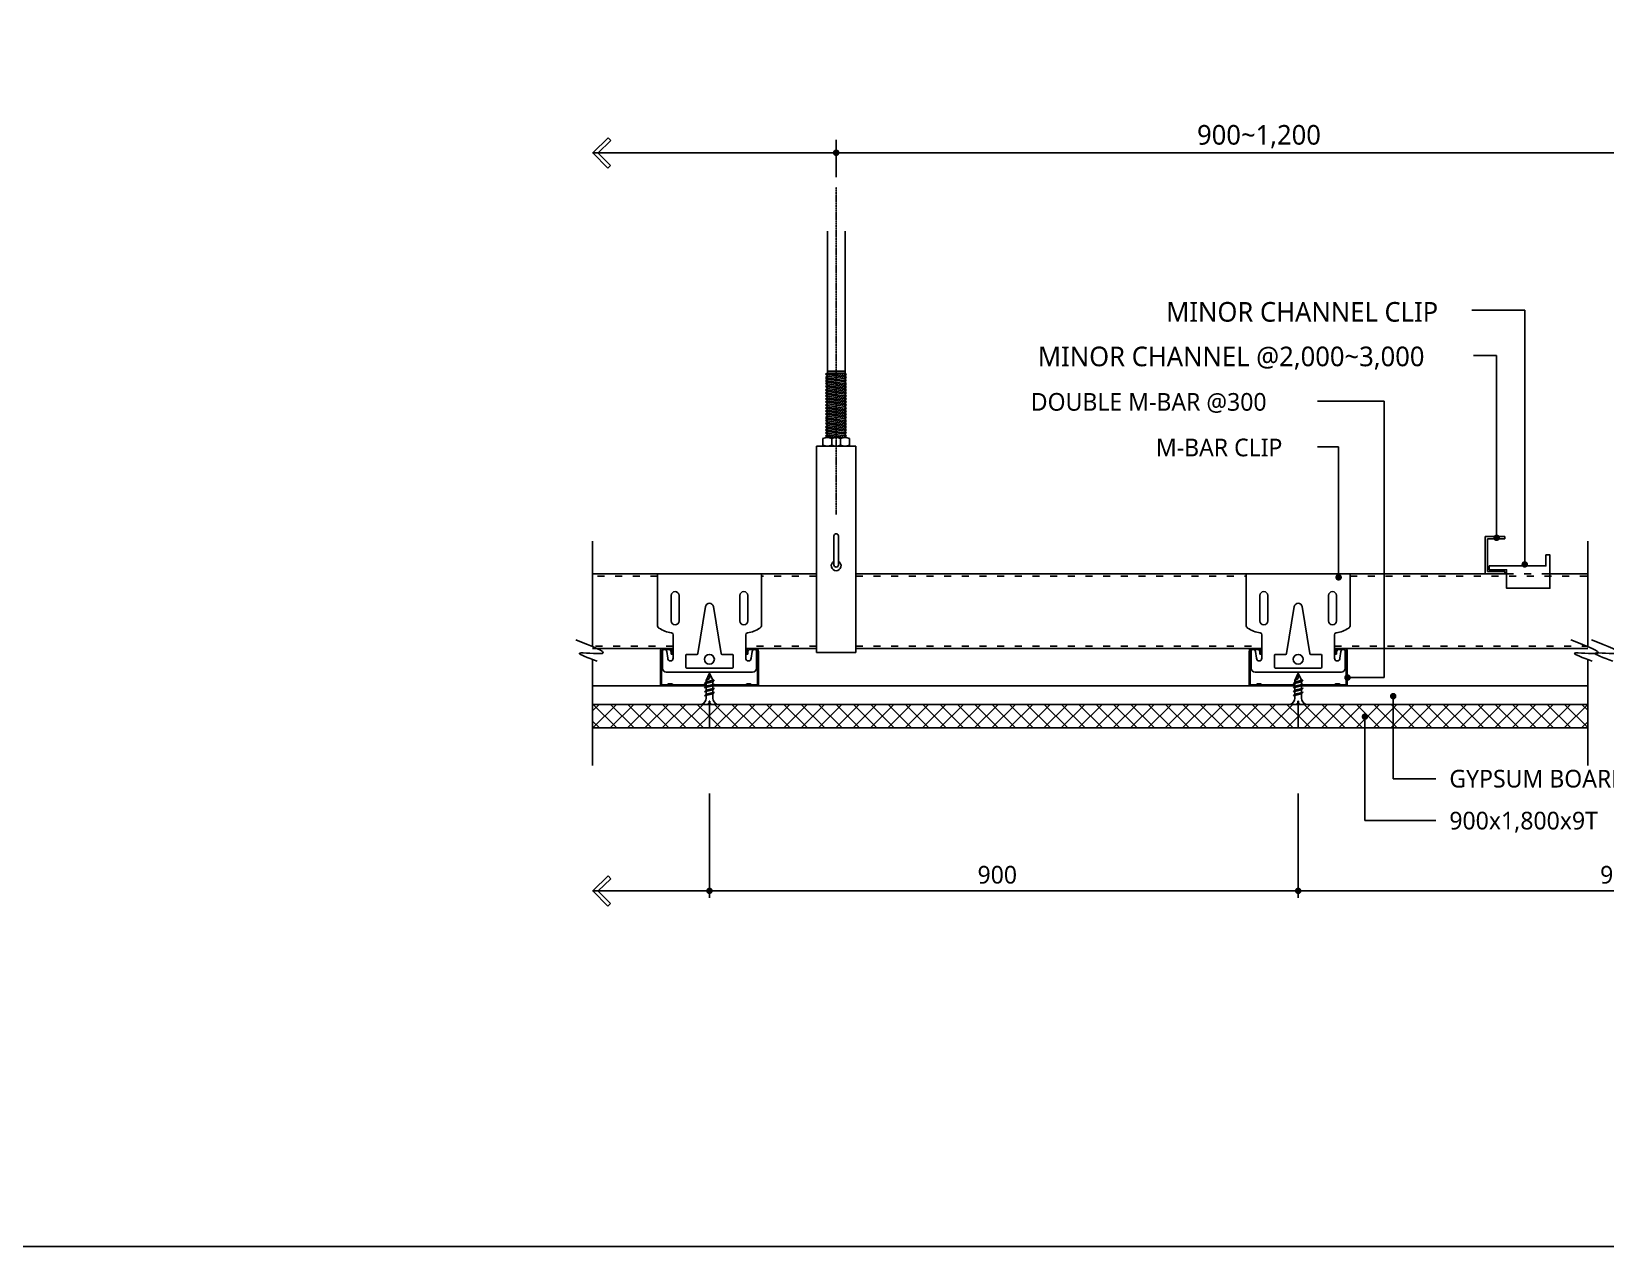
# Model space of a CAD drawing. Header units: millimetres. Extents: x 0 to 21000, y 0 to 5940.
# Drawn here: x 8492 to 11166, y 0 to 2063 of the extents above; entities that cross this region are included whole.
import ezdxf

# ---------------------------------------------------------------- set-up
doc = ezdxf.new("R2010")
doc.units = ezdxf.units.MM
for name, pattern in [('ACAD_ISO03W100', [30, 12, -18]), ('CEN', [35, 30, -2, 1, -2]), ('CENTER', [2, 1.25, -0.25, 0.25, -0.25])]:
    doc.linetypes.add(name, pattern=pattern)
for name, color, linetype in [('7', 7, 'Continuous'), ('ANCHOR', 4, 'Continuous'), ('ANGLEMOLDING', 4, 'Continuous'), ('CARRING', 6, 'Continuous'), ('CEN', 1, 'CEN'), ('DIM', 7, 'Continuous'), ('GYPSUM', 2, 'Continuous'), ('M-BAR', 2, 'Continuous'), ('M-BAR-CLIP', 4, 'Continuous'), ('MINOR2', 2, 'Continuous'), ('MITONE', 2, 'Continuous'), ('MITONE2', 5, 'Continuous'), ('SCREW3점5X22', 1, 'Continuous'), ('TEXT', 3, 'Continuous')]:
    doc.layers.add(name, color=color, linetype=linetype)
doc.styles.add('GHS', font='malgun.ttf')
pattern_1 = [(45, (-2732384.407, -6276572.302), (-14.731391275, 14.731391275), []), (135, (-2732384.407, -6276572.302), (-14.731391275, -14.731391275), [])]

# ---------------------------------------------------------------- blocks, each defined once
blk = doc.blocks.new('A$C5DD2461B')
at = {"layer": 'SCREW3점5X22'}
for p, q in [((5.75, 11.5), (1.53, 10.46)), ((1.53, 10.46), (2.23, 11.4)), ((5.76, 9.45), (1.54, 8.41)), ((1.54, 8.41), (2.23, 9.34)), ((6.45, 12.44), (2.23, 11.4)), ((6.45, 10.38), (2.23, 9.34)), ((6.46, 8.33), (2.24, 7.29)), ((2.25, 12.1), (4, 15.91)), ((2.25, 12.1), (4, 13.27)), ((2.25, 12.1), (2.25, 11.4)), ((2.25, 10.65), (2.25, 9.35)), ((2.25, 8.6), (2.25, 7.29)), ((4, 15.91), (4, 13.27)), ((5.66, 12.29), (4, 15.91)), ((5.75, 11.5), (6.45, 12.44)), ((5.75, 11.5), (5.75, 10.2)), ((5.75, 9.45), (5.75, 8.14)), ((5.76, 9.45), (6.45, 10.38)), ((5.76, 7.4), (6.46, 8.33)), ((5.76, 7.4), (1.54, 6.36)), ((1.54, 6.36), (2.24, 7.29)), ((5.77, 5.34), (1.55, 4.3)), ((1.55, 4.3), (2.24, 5.24)), ((6.46, 6.28), (2.24, 5.24)), ((2.25, 6.54), (2.25, 5.24)), ((2.25, 4.49), (2.25, 3.18)), ((3.89, 1.16), (3.89, 1.58)), ((4.11, 1.16), (4.11, 1.58)), ((5.75, 7.4), (5.75, 6.09)), ((5.75, 5.34), (5.75, 3.18)), ((5.77, 5.34), (6.46, 6.28)), ((0, 0), (2.7, 0)), ((5.3, 0), (8, 0))]:
    blk.add_line(p, q, dxfattribs=at)
for centre, radius, start, end in [((-1.14, 3.21), 3.39, 289.60938, 359.49172), ((2.75, 1.15), 1.15, 267.52648, 0.91384), ((4, -4.81), 4.97, 80.61353, 99.38647), ((3.97, 1.58), 0.08, 90, 180), ((4.03, 1.58), 0.08, 0, 90), ((5.25, 1.15), 1.15, 179.08616, 272.47352), ((9.14, 3.21), 3.39, 180.50828, 250.39062)]:
    blk.add_arc(centre, radius, start, end, dxfattribs=at)
blk = doc.blocks.new('A$C3D2622D9')
at = {"layer": 'M-BAR'}
for centre, major_axis, ratio, start_param, end_param in [((-0.39, 1.02), (-1.16, 0.22), 0.410883, 1.993113, 2.811456), ((-0.39, 0.52), (-1.16, 0.22), 0.410883, 1.993113, 2.811456), ((2, 0.5), (-1.4, 0), 0.357143, 4.712389, 5.955279), ((2, 0), (-1.4, 0), 0.357143, 4.712389, 5.955279)]:
    blk.add_ellipse(centre, major_axis=major_axis, ratio=ratio, start_param=start_param, end_param=end_param, dxfattribs=at)
at = {"layer": 'M-BAR', "extrusion": (0, 0, -1)}
for centre, major_axis, ratio, start_param, end_param in [((2, 0.5), (1.4, 0), 0.357143, 4.712389, 5.955279), ((2, 0), (1.4, 0), 0.357143, 4.712389, 5.955279), ((4.39, 1.02), (1.16, 0.22), 0.410883, 1.993113, 2.811456), ((4.39, 0.52), (1.16, 0.22), 0.410883, 1.993113, 2.811456)]:
    blk.add_ellipse(centre, major_axis=major_axis, ratio=ratio, start_param=start_param, end_param=end_param, dxfattribs=at)
blk = doc.blocks.new('A$C2A247641')
at = {"layer": 'M-BAR'}
for p, q in [((0, 17.5), (0, 0)), ((0.5, 17), (0.5, 0.5)), ((1.5, 19), (4.5, 19)), ((2, 18.5), (4, 18.5)), ((5.5, 17), (5.5, 16)), ((6, 17.5), (6, 16)), ((44, 17.5), (44, 16)), ((44.5, 17), (44.5, 16)), ((45.5, 19), (48.5, 19)), ((46, 18.5), (48, 18.5)), ((49.5, 17), (49.5, 0.5)), ((50, 17.5), (50, 0)), ((5.5, 16), (6, 16)), ((44, 16), (44.5, 16)), ((0, 0), (3, 0)), ((0.5, 0.5), (3, 0.5)), ((7, 0.5), (23.03, 0.5)), ((7, 0), (23.03, 0)), ((27, 0), (43, 0)), ((27.17, 0.5), (43, 0.5)), ((47, 0.5), (49.5, 0.5)), ((47, 0), (50, 0))]:
    blk.add_line(p, q, dxfattribs=at)
for centre, start, end in [((1.5, 17.5), 90, 180), ((2, 17), 90, 180), ((4, 17), 0, 90), ((4.5, 17.5), 0, 90), ((45.5, 17.5), 90, 180), ((46, 17), 90, 180), ((48, 17), 0, 90), ((48.5, 17.5), 0, 90)]:
    blk.add_arc(centre, 1.5, start, end, dxfattribs=at)
for centre in [(22.61, 1.03), (22.61, 0.53)]:
    blk.add_ellipse(centre, major_axis=(-1.16, 0.22), ratio=0.410883, start_param=1.993113, end_param=2.234343, dxfattribs=at)
at = {"layer": 'M-BAR', "extrusion": (0, 0, -1)}
blk.add_ellipse((27.39, 0.53), major_axis=(1.16, 0.22), ratio=0.410883, start_param=1.993113, end_param=2.185696, dxfattribs=at)
at = {"layer": 'M-BAR'}
blk.add_blockref('A$C3D2622D9', (3, 0), dxfattribs=at)
at = {"layer": 'M-BAR', "xscale": -1}
blk.add_blockref('A$C3D2622D9', (47, 0), dxfattribs=at)
blk = doc.blocks.new('A$C147C7DAB')
at = {"layer": 'MINOR2'}
for p, q in [((10, 19), (0, 19)), ((0, 19), (0, 0)), ((1.2, 17.8), (1.2, 1.2)), ((10, 17.8), (1.2, 17.8)), ((10, 19), (10, 17.8)), ((1.2, 1.2), (10, 1.2)), ((10, 1.2), (10, 0)), ((0, 0), (10, 0))]:
    blk.add_line(p, q, dxfattribs=at)
blk = doc.blocks.new('A$C037965EB')
at = {"layer": 'M-BAR-CLIP'}
for p, q in [((0, 50), (0, 23.93)), ((0, 50), (53, 50)), ((53, 50), (53, 23.93)), ((7, 39), (7, 26)), ((11, 39), (11, 26)), ((24.5, 33.45), (20.57, 9.42)), ((28.5, 33.45), (32.43, 9.42)), ((42, 39), (42, 26)), ((46, 39), (46, 26)), ((8, 18.99), (8, 7)), ((45, 19), (45, 7)), ((2.5, 10.4), (2.5, 2)), ((4.7, 10.4), (5.25, 7)), ((14.5, 8.5), (14.5, 2.5)), ((15, 9), (20.08, 9)), ((32.92, 9), (38, 9)), ((38.5, 8.5), (38.5, 2.5)), ((48.3, 10.4), (47.75, 7)), ((50.5, 10.4), (50.5, 2)), ((4.5, 0), (48.5, 0)), ((15, 2), (38, 2))]:
    blk.add_line(p, q, dxfattribs=at)
blk.add_circle((26.5, 6.5), 2.5, dxfattribs=at)
for centre, radius, start, end in [((9, 39), 2, 90, 180), ((9, 39), 2, 0, 90), ((44, 39), 2, 90, 180), ((44, 39), 2, 0, 90), ((26.5, 32.93), 2.07, 14.43857, 165.56143), ((9, 26), 2, 180, 270), ((9, 26), 2, 270, 360), ((44, 26), 2, 180, 270), ((44, 26), 2, 270, 360), ((2, 23.93), 2, 180, 231.43534), ((9.18, 35.2), 15.35, 236.71778, 262.34826), ((7, 18.99), 1, 360, 82.34826), ((46, 18.99), 1, 97.65174, 180), ((43.82, 35.2), 15.35, 277.65174, 303.28222), ((51, 23.93), 2, 308.56466, 0), ((3.6, 10.4), 1.1, 0, 180), ((15, 8.5), 0.5, 90, 180), ((20.08, 9.5), 0.5, 270, 350.70866), ((32.92, 9.5), 0.5, 189.29134, 270), ((38, 8.5), 0.5, 0, 90), ((49.4, 10.4), 1.1, 0, 180), ((4.5, 2), 2, 180, 270), ((6.62, 7), 1.38, 180, 0), ((15, 2.5), 0.5, 180, 270), ((38, 2.5), 0.5, 270, 0), ((46.37, 7), 1.38, 180, 360), ((48.5, 2), 2, 270, 0)]:
    blk.add_arc(centre, radius, start, end, dxfattribs=at)
blk = doc.blocks.new('A$C036C36DA')
at = {"layer": 'DIM'}
for p, q in [((0, 11.67), (1.15, 12.84)), ((5.45, 6.39), (0, 11.67)), ((7.68, 6.49), (1.15, 12.84)), ((5.44, 6.54), (0.11, 1.15)), ((0.11, 1.15), (1.28, 0)), ((7.68, 6.49), (1.28, 0))]:
    blk.add_line(p, q, dxfattribs=at)
blk = doc.blocks.new('A$C2A245268')
at = {"layer": 'TEXT', "xscale": 0.2, "yscale": 0.2, "zscale": 0.2}
blk.add_blockref('A$C036C36DA', (0, 0), dxfattribs=at)
blk = doc.blocks.new('A$C0D4C0B01')
at = {"layer": 'TEXT', "xscale": -1}
blk.add_blockref('A$C2A245268', (1.54, 0), dxfattribs=at)

msp = doc.modelspace()

# ---------------------------------------------------------------- hatches: boundary and pattern name
at = {"layer": 'MITONE2'}
h = msp.add_hatch(dxfattribs=at)
h.set_pattern_fill('ANSI37', color=256, scale=166.666667, style=0)
h.set_pattern_definition(pattern_1)
h.paths.add_polyline_path([(9644.1, 920.5), (9640.1, 920.5, -0.021589), (9639.8, 920.5), (9630.8, 920.5), (9445.7, 920.5), (9445.7, 880.5), (9644.1, 880.5)])
h = msp.add_hatch(dxfattribs=at)
h.set_pattern_fill('ANSI37', color=256, scale=166.666667, style=0)
h.set_pattern_definition(pattern_1)
h.paths.add_polyline_path([(9648.5, 920.5, -0.021589), (9648.2, 920.5), (9644.1, 920.5), (9644.1, 880.5), (10644.1, 880.5), (10644.1, 920.5), (10640.1, 920.5, -0.021589), (10639.8, 920.5), (10630.6, 920.5, 0.000011), (10630.6, 920.5)])
h = msp.add_hatch(dxfattribs=at)
h.set_pattern_fill('ANSI37', color=256, scale=166.666667, style=0)
h.set_pattern_definition(pattern_1)
h.paths.add_polyline_path([(11135.9, 920.5), (10657.5, 920.5), (10657.5, 920.5), (10648.5, 920.5, -0.021815), (10648.2, 920.5), (10644.1, 920.5), (10644.1, 880.5), (11135.9, 880.5)])

# ---------------------------------------------------------------- linework, layer by layer
for p, q in [((9445.7, 1018.8), (9445.7, 1197.9)), ((11135.9, 1018.8), (11135.9, 1197.9)), ((9445.7, 816.8), (9445.7, 996.7)), ((11135.9, 816.8), (11135.9, 996.7))]:
    msp.add_line(p, q)
msp.add_lwpolyline([(8400, 5940), (16800, 5940), (16800, 0), (8400, 0)], close=True)
for points in [[(9453.3, 994), (9423.6, 1007.3), (9461.7, 1007.2), (9416.9, 1030.3)], [(11143.6, 994), (11113.8, 1007.3), (11152, 1007.2), (11107.2, 1030.3)], [(11178.6, 994), (11148.8, 1007.3), (11187, 1007.2), (11142.2, 1030.3)]]:
    msp.add_spline(points, degree=3)
at = {"layer": '7', "color": 4}
msp.add_lwpolyline([(10968.3, 1155.8), (11065, 1155.8), (11065, 1174.4), (11071.7, 1174.4), (11071.7, 1117.6), (10998, 1117.6), (10998, 1149.1), (10968.3, 1149.1)], close=True, dxfattribs=at)
at = {"layer": 'ANCHOR'}
for p, q in [((9844.4, 1724), (9844.4, 1373.9)), ((9874.4, 1724), (9874.4, 1373.9)), ((9844.4, 1486.6), (9874.4, 1486.6)), ((9836.9, 1360.9), (9836.9, 1371.8)), ((9844.4, 1373.9), (9874.4, 1373.9)), ((9874.4, 1373.9), (9844.4, 1373.9)), ((9844.4, 1373.9), (9874.4, 1373.9)), ((9851.9, 1358.9), (9851.9, 1373.9)), ((9866.9, 1358.9), (9866.9, 1373.9)), ((9881.9, 1360.9), (9881.9, 1371.8)), ((9826.1, 1358.9), (9892.8, 1358.9)), ((9826.1, 1358.9), (9826.1, 1008.9)), ((9892.8, 1008.9), (9892.8, 1358.9)), ((9826.1, 1008.9), (9892.8, 1008.9))]:
    msp.add_line(p, q, dxfattribs=at)
at = {"layer": 'ANCHOR', "color": 1}
for p, q in [((9876.4, 1480.7), (9874.4, 1483.1)), ((9876.4, 1376.1), (9874.4, 1373.9))]:
    msp.add_line(p, q, dxfattribs=at)
at = {"layer": 'ANCHOR'}
msp.add_lwpolyline([(9863.3, 1157.5), (9863.3, 1206.5, 1), (9855.6, 1206.5), (9855.6, 1157.5, 1)], format="xyb", close=True, dxfattribs=at)
for centre, radius, start, end in [((9844.4, 1359.3), 14.6, 58.9734, 121.0266), ((9859.4, 1359.3), 14.6, 58.9734, 121.0266), ((9874.4, 1359.3), 14.6, 58.9734, 121.0266), ((9844.4, 1373.4), 14.6, 238.9734, 301.0266), ((9859.4, 1373.4), 14.6, 238.9734, 301.0266), ((9874.4, 1373.4), 14.6, 238.9734, 301.0266), ((9859.4, 1155.9), 8.33, 117.3871, 62.6129)]:
    msp.add_arc(centre, radius, start, end, dxfattribs=at)
at = {"layer": 'ANGLEMOLDING', "color": 1}
for p, q in [((9844.4, 1483.1), (9841.4, 1481.1)), ((9876.4, 1475.4), (9841.4, 1481.1)), ((9844.4, 1477.8), (9841.4, 1481.1)), ((9844.4, 1477.8), (9841.4, 1475.8)), ((9876.4, 1470.2), (9841.4, 1475.8)), ((9844.4, 1472.6), (9841.4, 1475.8)), ((9844.4, 1472.6), (9841.4, 1470.6)), ((9876.4, 1465), (9841.4, 1470.6)), ((9844.4, 1467.4), (9841.4, 1470.6)), ((9844.4, 1483.1), (9874.4, 1483.1)), ((9874.4, 1478.5), (9844.4, 1483.1)), ((9874.4, 1478.5), (9844.4, 1483.1)), ((9874.4, 1473.2), (9844.4, 1477.8)), ((9874.4, 1473.2), (9844.4, 1477.8)), ((9874.4, 1468), (9844.4, 1472.6)), ((9874.4, 1468), (9844.4, 1472.6)), ((9876.3, 1480.9), (9861.9, 1483.1)), ((9876.4, 1480.7), (9874.4, 1478.5)), ((9876.4, 1475.4), (9874.4, 1478.5)), ((9876.4, 1475.4), (9874.4, 1473.2)), ((9876.4, 1470.2), (9874.4, 1473.2)), ((9844.4, 1467.4), (9841.4, 1465.4)), ((9876.4, 1459.7), (9841.4, 1465.4)), ((9844.4, 1462.1), (9841.4, 1465.4)), ((9844.4, 1462.1), (9841.4, 1460.1)), ((9876.4, 1454.5), (9841.4, 1460.1)), ((9844.4, 1456.9), (9841.4, 1460.1)), ((9844.4, 1456.9), (9841.4, 1454.9)), ((9876.4, 1449.3), (9841.4, 1454.9)), ((9844.4, 1451.7), (9841.4, 1454.9)), ((9844.4, 1451.7), (9841.4, 1449.7)), ((9876.4, 1444.1), (9841.4, 1449.7)), ((9844.4, 1446.5), (9841.4, 1449.7)), ((9844.4, 1446.5), (9841.4, 1444.4)), ((9876.4, 1438.8), (9841.4, 1444.4)), ((9844.4, 1441.2), (9841.4, 1444.4)), ((9874.4, 1462.8), (9844.4, 1467.4)), ((9874.4, 1462.8), (9844.4, 1467.4)), ((9874.4, 1457.5), (9844.4, 1462.1)), ((9874.4, 1457.5), (9844.4, 1462.1)), ((9874.4, 1452.3), (9844.4, 1456.9)), ((9874.4, 1452.3), (9844.4, 1456.9)), ((9874.4, 1452.3), (9844.4, 1456.9)), ((9874.4, 1452.3), (9844.4, 1456.9)), ((9874.4, 1447.1), (9844.4, 1451.7)), ((9874.4, 1447.1), (9844.4, 1451.7)), ((9874.4, 1441.8), (9844.4, 1446.5)), ((9874.4, 1441.8), (9844.4, 1446.5)), ((9876.4, 1470.2), (9874.4, 1468)), ((9876.4, 1465), (9874.4, 1468)), ((9876.4, 1465), (9874.4, 1462.8)), ((9876.4, 1459.7), (9874.4, 1462.8)), ((9876.4, 1459.7), (9874.4, 1457.5)), ((9876.4, 1454.5), (9874.4, 1457.5)), ((9876.4, 1454.5), (9874.4, 1452.3)), ((9876.4, 1449.3), (9874.4, 1452.3)), ((9876.4, 1449.3), (9874.4, 1447.1)), ((9876.4, 1444.1), (9874.4, 1447.1)), ((9876.4, 1444.1), (9874.4, 1441.8)), ((9844.4, 1441.2), (9841.4, 1439.2)), ((9876.4, 1433.6), (9841.4, 1439.2)), ((9844.4, 1436), (9841.4, 1439.2)), ((9844.4, 1436), (9841.4, 1434)), ((9876.4, 1428.4), (9841.4, 1434)), ((9844.4, 1430.8), (9841.4, 1434)), ((9844.4, 1430.8), (9841.4, 1428.8)), ((9876.4, 1423.1), (9841.4, 1428.8)), ((9844.4, 1425.5), (9841.4, 1428.8)), ((9844.4, 1425.5), (9841.4, 1423.5)), ((9876.4, 1417.9), (9841.4, 1423.5)), ((9844.4, 1420.3), (9841.4, 1423.5)), ((9844.4, 1420.3), (9841.4, 1418.3)), ((9844.4, 1415.1), (9841.4, 1418.3)), ((9876.4, 1412.7), (9841.4, 1418.3)), ((9874.4, 1436.6), (9844.4, 1441.2)), ((9874.4, 1436.6), (9844.4, 1441.2)), ((9874.4, 1431.4), (9844.4, 1436)), ((9874.4, 1431.4), (9844.4, 1436)), ((9874.4, 1426.2), (9844.4, 1430.8)), ((9874.4, 1426.2), (9844.4, 1430.8)), ((9874.4, 1426.2), (9844.4, 1430.8)), ((9874.4, 1426.2), (9844.4, 1430.8)), ((9874.4, 1420.9), (9844.4, 1425.5)), ((9874.4, 1420.9), (9844.4, 1425.5)), ((9874.4, 1415.7), (9844.4, 1420.3)), ((9874.4, 1415.7), (9844.4, 1420.3)), ((9876.4, 1438.8), (9874.4, 1441.8)), ((9876.4, 1438.8), (9874.4, 1436.6)), ((9876.4, 1433.6), (9874.4, 1436.6)), ((9876.4, 1433.6), (9874.4, 1431.4)), ((9876.4, 1428.4), (9874.4, 1431.4)), ((9876.4, 1428.4), (9874.4, 1426.2)), ((9876.4, 1423.1), (9874.4, 1426.2)), ((9876.4, 1423.1), (9874.4, 1420.9)), ((9876.4, 1417.9), (9874.4, 1420.9)), ((9876.4, 1417.9), (9874.4, 1415.7)), ((9844.4, 1415.1), (9841.4, 1413.1)), ((9876.4, 1407.4), (9841.4, 1413.1)), ((9844.4, 1409.8), (9841.4, 1413.1)), ((9844.4, 1409.8), (9841.4, 1407.8)), ((9876.4, 1402.2), (9841.4, 1407.8)), ((9844.4, 1404.6), (9841.4, 1407.8)), ((9844.4, 1404.6), (9841.4, 1402.6)), ((9876.4, 1397), (9841.4, 1402.6)), ((9844.4, 1399.4), (9841.4, 1402.6)), ((9844.4, 1399.4), (9841.4, 1397.4)), ((9876.4, 1391.8), (9841.4, 1397.4)), ((9844.4, 1394.2), (9841.4, 1397.4)), ((9844.4, 1394.2), (9841.4, 1392.1)), ((9876.4, 1386.5), (9841.4, 1392.1)), ((9844.4, 1388.9), (9841.4, 1392.1)), ((9874.4, 1410.5), (9844.4, 1415.1)), ((9874.4, 1410.5), (9844.4, 1415.1)), ((9874.4, 1405.2), (9844.4, 1409.8)), ((9874.4, 1405.2), (9844.4, 1409.8)), ((9874.4, 1400), (9844.4, 1404.6)), ((9874.4, 1400), (9844.4, 1404.6)), ((9874.4, 1400), (9844.4, 1404.6)), ((9874.4, 1400), (9844.4, 1404.6)), ((9874.4, 1394.8), (9844.4, 1399.4)), ((9874.4, 1394.8), (9844.4, 1399.4)), ((9874.4, 1389.5), (9844.4, 1394.2)), ((9874.4, 1389.5), (9844.4, 1394.2)), ((9876.4, 1412.7), (9874.4, 1415.7)), ((9876.4, 1412.7), (9874.4, 1410.5)), ((9876.4, 1407.4), (9874.4, 1410.5)), ((9876.4, 1407.4), (9874.4, 1405.2)), ((9876.4, 1402.2), (9874.4, 1405.2)), ((9876.4, 1402.2), (9874.4, 1400)), ((9876.4, 1397), (9874.4, 1400)), ((9876.4, 1397), (9874.4, 1394.8)), ((9876.4, 1391.8), (9874.4, 1394.8)), ((9876.4, 1391.8), (9874.4, 1389.5)), ((9844.4, 1388.9), (9841.4, 1386.9)), ((9876.4, 1381.3), (9841.4, 1386.9)), ((9844.4, 1383.7), (9841.4, 1386.9)), ((9844.4, 1383.7), (9841.4, 1381.7)), ((9876.4, 1376.1), (9841.4, 1381.7)), ((9844.4, 1378.5), (9841.4, 1381.7)), ((9844.5, 1378.5), (9841.5, 1376.4)), ((9843.9, 1373.8), (9841.5, 1376.4)), ((9857.6, 1373.9), (9841.5, 1376.4)), ((9874.4, 1384.3), (9844.4, 1388.9)), ((9874.4, 1384.3), (9844.4, 1388.9)), ((9874.4, 1379.1), (9844.4, 1383.7)), ((9874.4, 1379.1), (9844.4, 1383.7)), ((9874.4, 1373.9), (9844.4, 1378.5)), ((9876.4, 1386.5), (9874.4, 1389.5)), ((9876.4, 1386.5), (9874.4, 1384.3)), ((9876.4, 1381.3), (9874.4, 1384.3)), ((9876.4, 1381.3), (9874.4, 1379.1)), ((9876.4, 1376.1), (9874.4, 1379.1))]:
    msp.add_line(p, q, dxfattribs=at)
at = {"layer": 'CARRING'}
for p, q in [((9555.8, 1142.2), (9445.7, 1142.2)), ((9826.1, 1142.2), (9732.5, 1142.2)), ((9892.8, 1142.2), (10555.8, 1142.2)), ((10732.5, 1142.2), (10998, 1142.2)), ((11071.7, 1142.2), (11135.9, 1142.2)), ((9582.5, 1015.5), (9445.7, 1015.5)), ((9826.1, 1015.5), (9705.8, 1015.5)), ((9892.8, 1015.5), (10582.5, 1015.5)), ((10705.8, 1015.5), (11135.9, 1015.5))]:
    msp.add_line(p, q, dxfattribs=at)
at = {"layer": 'CARRING', "color": 1, "linetype": 'ACAD_ISO03W100'}
for p, q in [((9555.8, 1138.2), (9445.7, 1138.2)), ((9826.1, 1138.2), (9732.5, 1138.2)), ((9892.8, 1138.2), (10555.8, 1138.2)), ((10732.5, 1138.2), (11135.9, 1138.2)), ((9582.5, 1019.5), (9445.7, 1019.5)), ((9826.1, 1019.5), (9705.8, 1019.5)), ((9892.8, 1019.5), (10582.5, 1019.5)), ((10705.8, 1019.5), (11135.9, 1019.5))]:
    msp.add_line(p, q, dxfattribs=at)
at = {"layer": 'CEN', "linetype": 'CENTER'}
msp.add_line((9859.4, 1243.2), (9859.4, 1798.9), dxfattribs=at)
at = {"layer": 'DIM'}
for p, q in [((9859.4, 1816), (9859.4, 1879.4)), ((9445.7, 1857.2), (15084.6, 1857.2)), ((9644.1, 769.4), (9644.1, 592.2)), ((10644.1, 769.4), (10644.1, 592.2)), ((9445.7, 603.9), (9644.1, 603.9)), ((9644.1, 603.9), (10644.1, 603.9)), ((10644.1, 603.9), (11759.1, 603.9))]:
    msp.add_line(p, q, dxfattribs=at)
at = {"layer": 'DIM', "const_width": 5.56}
for points in [[(9862.2, 1857.2, -1), (9856.6, 1857.2, -1)], [(9646.9, 603.9, -1), (9641.4, 603.9, -1)], [(10646.9, 603.9, -1), (10641.4, 603.9, -1)]]:
    msp.add_lwpolyline(points, format="xyb", close=True, dxfattribs=at)
at = {"layer": 'GYPSUM'}
for p, q in [((9445.7, 952.2), (9638.3, 952.2)), ((9650.1, 952.2), (10638.3, 952.2)), ((10650.1, 952.2), (11135.9, 952.2))]:
    msp.add_line(p, q, dxfattribs=at)
at = {"layer": 'MITONE'}
for p, q in [((9445.7, 920.5), (11135.9, 920.5)), ((9644.1, 920.5), (9644.1, 880.5)), ((10644.1, 920.5), (10644.1, 880.5)), ((9445.7, 880.5), (11135.9, 880.5))]:
    msp.add_line(p, q, dxfattribs=at)
at = {"layer": 'MITONE2', "color": 1, "linetype": 'ACAD_ISO03W100'}
msp.add_line((10998, 1142.2), (11071.7, 1142.2), dxfattribs=at)
at = {"layer": 'TEXT', "color": 1}
for p, q in [((10938.9, 1589.7), (11029, 1589.7)), ((11029, 1158.2), (11029, 1589.7)), ((10941.7, 1513.2), (10981.2, 1513.2)), ((10981.2, 1203.4), (10981.2, 1513.2)), ((10676.7, 1435.4), (10790.4, 1435.4)), ((10790.4, 1435.4), (10790.4, 966.1)), ((10676.7, 1357.6), (10712.8, 1357.6)), ((10712.8, 1357.6), (10712.8, 1136.3)), ((10790.4, 966.1), (10727.9, 966.1)), ((10805.5, 934.5), (10805.5, 794.4)), ((10757.5, 899.7), (10757.5, 723.2)), ((10805.5, 794.4), (10877.8, 794.4)), ((10757.5, 723.2), (10877.8, 723.2))]:
    msp.add_line(p, q, dxfattribs=at)
at = {"layer": 'TEXT', "color": 1, "const_width": 5.56}
for points in [[(10984, 1203.4, -1), (10978.5, 1203.4, -1)], [(11031.7, 1158.2, -1), (11026.2, 1158.2, -1)], [(10710, 1136.3, 1), (10715.6, 1136.3, 1)], [(10730.7, 966.1, -1), (10725.1, 966.1, -1)], [(10802.7, 934.5, 1), (10808.3, 934.5, 1)], [(10754.7, 899.7, 1), (10760.2, 899.7, 1)]]:
    msp.add_lwpolyline(points, format="xyb", close=True, dxfattribs=at)

# ---------------------------------------------------------------- block references
at = {"layer": 'M-BAR', "xscale": 3.33333333209157, "yscale": 3.33333333209157, "zscale": 3.33333333209157}
for p in [(9560.8, 952.2), (10560.8, 952.2)]:
    msp.add_blockref('A$C2A247641', p, dxfattribs=at)
at = {"layer": 'M-BAR-CLIP', "xscale": 3.33333333209157, "yscale": 3.33333333209157, "zscale": 3.33333333209157}
for p in [(9555.8, 975.5), (10555.8, 975.5)]:
    msp.add_blockref('A$C037965EB', p, dxfattribs=at)
at = {"layer": 'MINOR2', "xscale": 3.33333333209157, "yscale": 3.33333333209157, "zscale": 3.33333333209157}
msp.add_blockref('A$C147C7DAB', (10961.8, 1142.2), dxfattribs=at)
at = {"layer": 'SCREW3점5X22', "xscale": 3.33333333209157, "yscale": 3.33333333209157, "zscale": 3.33333333209157}
for p in [(9630.8, 920.5), (10630.8, 920.5)]:
    msp.add_blockref('A$C5DD2461B', p, dxfattribs=at)
at = {"layer": 'TEXT', "xscale": 20, "yscale": 20, "zscale": 20}
for p in [(9445.7, 1831.2), (9445.7, 577.9)]:
    msp.add_blockref('A$C0D4C0B01', p, dxfattribs=at)

# ---------------------------------------------------------------- texts
at = {"layer": 'TEXT', "style": 'GHS'}
for s, height, p in [('900~1,200', 33.33, (10472.4, 1871)), ('MINOR CHANNEL CLIP', 33.333, (10419.9, 1570.4)), ('MINOR CHANNEL @2,000~3,000', 33.333, (10202, 1494.7)), ('DOUBLE M-BAR @300', 30, (10190, 1419.2)), ('M-BAR CLIP', 30, (10402.4, 1341.8)), ('GYPSUM BOARD 900x1,800x9T', 30, (10900.9, 779.4)), ('900x1,800x9T', 30, (10900.9, 708.2))]:
    msp.add_text(s, height=height, dxfattribs=at).set_placement(p)
at = {"layer": 'TEXT', "color": 3, "style": 'GHS'}
for p in [(10099.5, 616.3), (11157, 616.3)]:
    msp.add_text('900', height=30, dxfattribs=at).set_placement(p)

doc.saveas('drawing.dxf')
